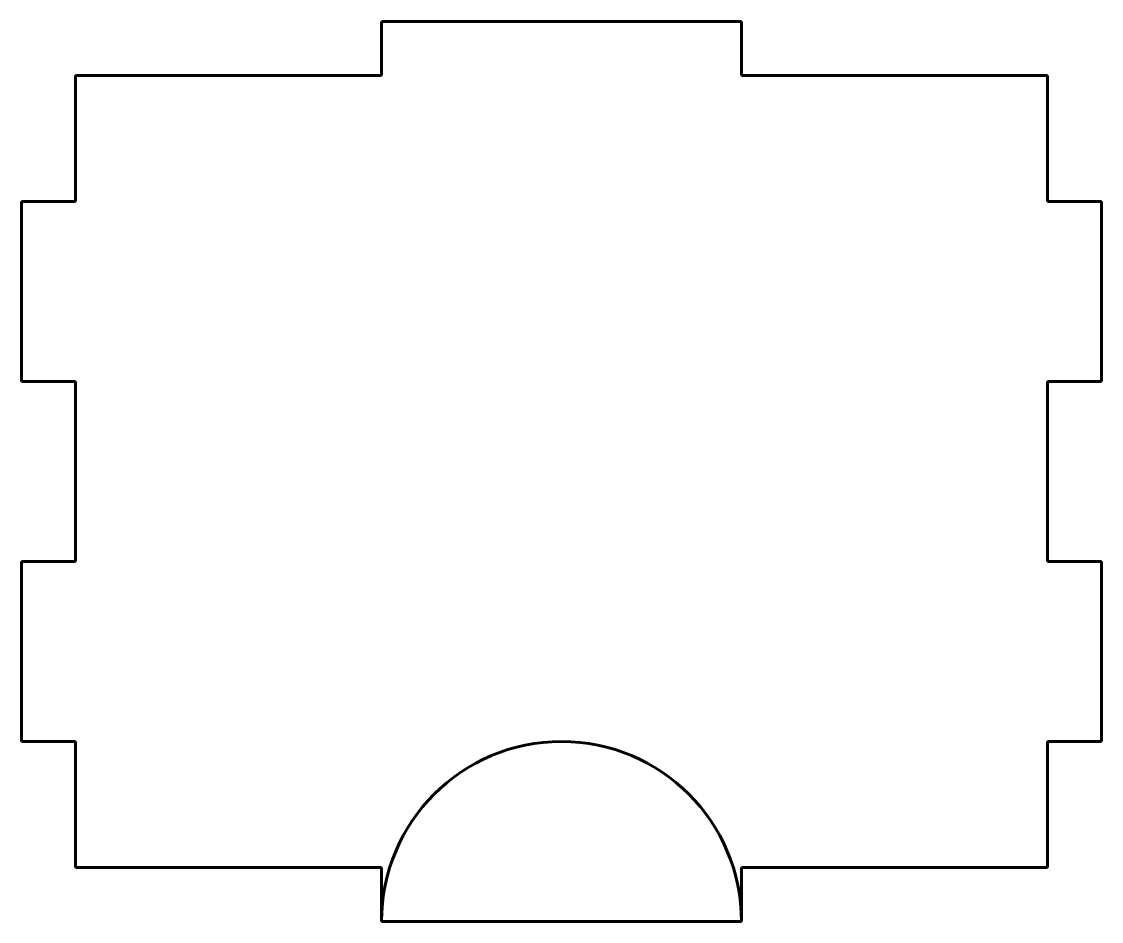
# Model space of a CAD drawing. Header units: millimetres. Extents: x -30 to 30, y -25 to 25.
import ezdxf

# ---------------------------------------------------------------- set-up
doc = ezdxf.new("R2010")
doc.units = ezdxf.units.MM
doc.linetypes.add('K5LT_BASIC', pattern=[0])

msp = doc.modelspace()

# ---------------------------------------------------------------- linework, layer by layer
at = {"color": 143, "linetype": 'K5LT_BASIC', "lineweight": 60, "true_color": 0x33acca}
for p, q in [((-10, 22), (-10, 25)), ((10, 25), (10, 22)), ((-27, 22), (-10, 22)), ((-27, 22), (-27, 15)), ((10, 22), (27, 22)), ((27, 22), (27, 15)), ((-27, 15), (-30, 15)), ((27, 15), (30, 15)), ((30, 15), (30, 5)), ((-30, 5), (-27, 5)), ((-27, 5), (-27, -5)), ((30, 5), (27, 5)), ((27, 5), (27, -5)), ((-27, -5), (-30, -5)), ((-30, -5), (-30, -15)), ((27, -5), (30, -5)), ((-30, -15), (-27, -15)), ((-27, -15), (-27, -22)), ((30, -15), (27, -15)), ((27, -15), (27, -22)), ((-27, -22), (-10, -22)), ((-10, -22), (-10, -25)), ((10, -25), (10, -22)), ((10, -22), (27, -22))]:
    msp.add_line(p, q, dxfattribs=at)
for points in [[(10, 25), (-10, 25)], [(-30, 15), (-30, 5)], [(30, -15), (30, -5)], [(-10, -25), (10, -25)]]:
    msp.add_lwpolyline(points, dxfattribs=at)
msp.add_arc((0, -25), 10, 0, 180, dxfattribs=at)

doc.saveas('drawing.dxf')
